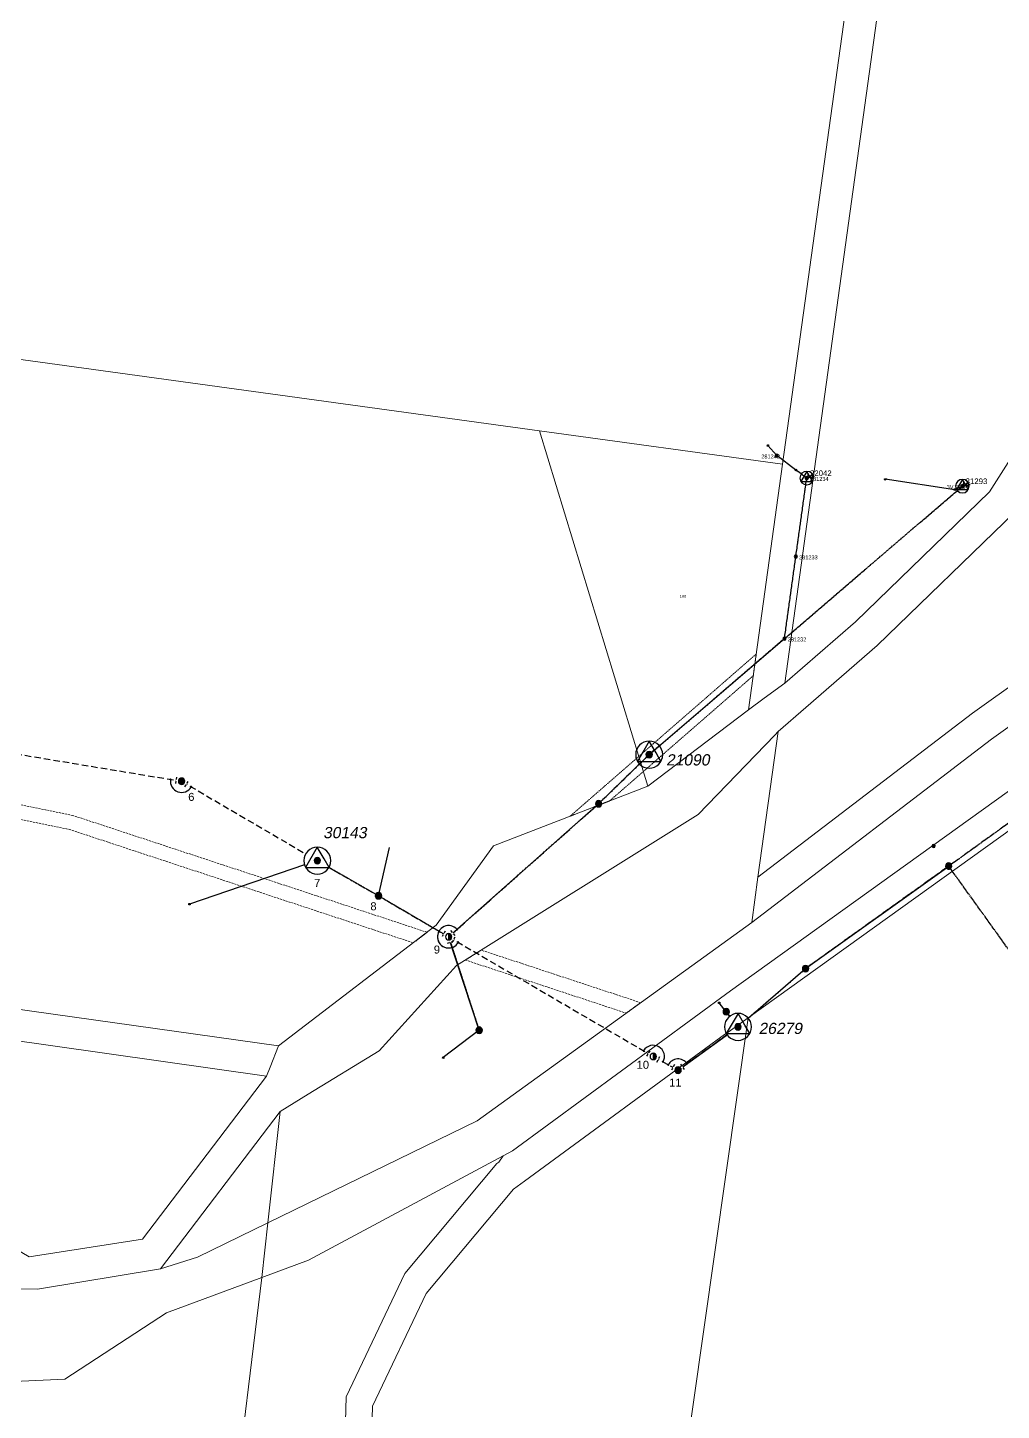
# Model space of a CAD drawing. Header units: metres. Extents: x 236404 to 242483, y 6153774 to 6158537.
# Drawn here: x 238196 to 238805, y 6155977 to 6156841 of the extents above; entities that cross this region are included whole.
import ezdxf
from ezdxf.enums import TextEntityAlignment as Align

# ---------------------------------------------------------------- set-up
doc = ezdxf.new("R2010")
doc.units = ezdxf.units.M
for name, pattern in [('Cable Exist OH', [1, 1, 0]), ('Cable New OH', [6, 4, -2]), ('HIDDEN', [0.375, 0.25, -0.125]), ('HIDDEN2', [0.1875, 0.125, -0.0625])]:
    doc.linetypes.add(name, pattern=pattern)
doc.layers.get('0').update_dxf_attribs({"color": 6})
for name, color, linetype, lineweight in [('Cadastre Land Parcels_SP_EXT', 8, 'Continuous', 5), ('Cadastre Other Property_SP_EXT', 8, 'HIDDEN', 5), ('Cadastre Roads_SP_EXT', 8, 'Continuous', 5)]:
    doc.layers.add(name, color=color, linetype=linetype, lineweight=lineweight)
for name, color, linetype in [('Equip_LV_EXT', 7, 'Continuous'), ('Mains_HV_EXT', 7, 'Continuous'), ('Mains_HV_NEW', 2, 'Continuous'), ('Mains_HV_New_B10', 2, 'Continuous'), ('Mains_HV_NEW_Hardwired', 2, 'Continuous'), ('Mains_LV_EXT', 7, 'Continuous'), ('Mains_LV_NEW', 2, 'Continuous'), ('Mains_LV_NEW_Hardwired', 2, 'Continuous'), ('OH_Details_SP_MISC', 7, 'Continuous'), ('Services_SP_EXT', 7, 'Continuous'), ('Sub_SP_TR_HV_LV_EXT', 7, 'Continuous'), ('Sub_SP_TR_HV_LV_MOD', 3, 'Continuous'), ('SupportsOH_SP_TR_HV_LV_SL_EXT', 7, 'Continuous'), ('SupportsOH_SP_TR_HV_LV_SL_MOD', 3, 'Continuous'), ('SupportsOH_SP_TR_HV_LV_SL_NEW', 2, 'Continuous')]:
    doc.layers.add(name, color=color, linetype=linetype)
doc.styles.add('iecARIAL', font='arial.ttf', dxfattribs={"height": 2})
doc.styles.add('POLE_LABEL', font='arial.ttf')
doc.styles.get("Standard").update_dxf_attribs({"font": 'arial.ttf'})

# ---------------------------------------------------------------- blocks, each defined once
blk = doc.blocks.new('SUB_POLE_EXT')
blk.add_wipeout([(0, 4.22), (0.42, 4.2), (0.83, 4.14), (1.21, 4.05), (1.62, 3.9), (1.99, 3.72), (2.35, 3.51), (2.68, 3.26), (2.99, 2.99), (3.28, 2.66), (3.52, 2.34), (3.76, 1.92), (3.9, 1.62), (4.04, 1.23), (4.18, 0.63), (4.22, 0), (4.18, -0.61), (4.06, -1.15), (3.9, -1.62), (3.58, -2.24), (3.22, -2.73), (2.97, -3.01), (2.68, -3.26), (2.36, -3.5), (2, -3.72), (1.64, -3.89), (1.25, -4.03), (0.82, -4.14), (0.42, -4.2), (0, -4.22), (-0.41, -4.2), (-0.8, -4.15), (-1.21, -4.05), (-1.62, -3.9), (-1.99, -3.73), (-2.35, -3.51), (-2.68, -3.26), (-2.96, -3.02), (-3.23, -2.72), (-3.51, -2.35), (-3.71, -2.01), (-3.91, -1.6), (-4.05, -1.21), (-4.16, -0.76), (-4.22, -0.14), (-4.21, 0.39), (-4.14, 0.83), (-4.03, 1.27), (-3.9, 1.63), (-3.71, 2.02), (-3.5, 2.37), (-3.28, 2.67), (-2.99, 2.99), (-2.68, 3.27), (-2.33, 3.52), (-1.98, 3.73), (-1.63, 3.9), (-1.2, 4.05), (-0.78, 4.15), (-0.4, 4.21)])
blk.add_line((2.16, 0.48), (2.16, 0.48, 0))
blk.add_lwpolyline([(-4.22, 0, 1), (4.22, 0, 1)], format="xyb", close=True)
blk.add_lwpolyline([(2.14, 0.52), (0, 4.22), (-3.66, -2.11), (3.66, -2.11)], close=True)
for tag, height, flags, p in [('STREET_CODE', 0.2, 9, (1.5, 0)), ('ASSET_NUM', 3.5, 8, (2, 2)), ('CONSTRUCTED_VOLTAGE', 0.2, 9, (1.5, -0.2)), ('OPERATING_VOLTAGE', 0.2, 9, (1.5, -0.6)), ('OPERATED_BY', 0.2, 9, (1.5, -0.8)), ('ORIENTATION', 0.2, 9, (1.5, -1.2)), ('OWNED_BY', 0.2, 9, (1.5, -1.4)), ('SECONDARY_VOLTAGE', 0.2, 9, (1.5, -1.6)), ('STATE', 0.2, 9, (1.5, -1.8)), ('SUBSTATION_TYPE', 0.2, 9, (1.5, -2)), ('STREETNAME', 0.2, 9, (1.5, -2.8)), ('SUBURB', 0.2, 9, (1.5, -3)), ('Z', 0.2, 1, (1.5, -3.4)), ('NO_PHASES', 0.2, 9, (1.5, -0.4)), ('MAINTAINED_BY', 0.2, 9, (1.5, -1)), ('USAGE', 0.2, 9, (1.5, -2.2)), ('LEGEND', 0.2, 9, (1.5, -2.4)), ('LOCATION', 0.2, 9, (1.5, -2.6)), ('NOTES', 0.2, 9, (1.5, -3.2))]:
    blk.add_attdef(tag, text='', height=height, dxfattribs=dict(flags=flags)).set_placement(p, align=Align.MIDDLE_LEFT)
blk = doc.blocks.new('LV_OH_LINKS_DISTFUSE_EXT')
for p, q in [((0, 0), (0.96, 0)), ((3.84, 0), (4.8, 0))]:
    blk.add_line(p, q)
blk.add_lwpolyline([(3.84, -1.2), (3.84, 1.2), (0.96, -1.2), (0.96, 1.2)], close=True)
at = {"flags": 9}
for tag, p in [('ACTUAL_STATUS', (0, 0)), ('CONSTRUCTED_VOLTAGE', (0, -0.2)), ('OPERATING_VOLTAGE', (0, -0.6)), ('ORIENTATION', (0, -0.8)), ('OWNED_BY', (0, -1)), ('STATE', (0, -1.2)), ('SWITCH_TYPE', (0, -1.4)), ('NO_PHASES', (0, -0.4)), ('USAGE', (0, -1.6)), ('NOTES', (0, -1.8))]:
    blk.add_attdef(tag, text='', height=0.2, dxfattribs=at).set_placement(p, align=Align.MIDDLE_LEFT)
at = {"flags": 1}
blk.add_attdef('Z', (0, 0), '', height=0.2, dxfattribs=at)
blk = doc.blocks.new('CCP_EXT')
blk.add_wipeout([(0, 0.57), (0.57, 0), (0, -0.57), (-0.57, 0)])
blk.add_lwpolyline([(-0.57, 0), (0, 0.57), (0.57, 0), (0, -0.57), (-0.57, 0)])
at = {"flags": 1}
blk.add_attdef('Z', (0, 0), '', height=0.2, dxfattribs=at)
at = {"flags": 9}
for tag, p in [('CCP_TYPE', (0, 0)), ('CONSTRUCTED_VOLTAGE', (0, -0.2)), ('OPERATING_VOLTAGE', (0, -0.6)), ('ORIENTATION', (0, -0.8)), ('OWNED_BY', (0, -1)), ('STATE', (0, -1.8)), ('NO_PHASES', (0, -0.4)), ('USAGE', (0, -1.2)), ('LEGEND', (0, -1.4)), ('LIFE_SUPPORT', (0, -1.6)), ('NOTES', (0, -2))]:
    blk.add_attdef(tag, text='', height=0.2, dxfattribs=at).set_placement(p, align=Align.MIDDLE_LEFT)
blk = doc.blocks.new('POLE_EXT')
blk.add_hatch(color=256).paths.add_polyline_path([(-1, 0, 1), (1, 0, 1)])
blk.add_lwpolyline([(-1, 0, 1), (1, 0, 1)], format="xyb", close=True)
for tag, height, flags, p in [('pNumber', 2.5, 8, (-17.84, 2.07)), ('OWNED_BY', 0.2, 9, (1.35, -0.4)), ('SPECIAL_USE', 0.2, 9, (1.35, -0.8)), ('STATE', 0.2, 9, (1.35, -1)), ('cLV', 0.2, 9, (1.35, -1.4)), ('hDepth', 0.2, 9, (1.35, -1.6)), ('hDia', 0.2, 9, (1.35, -1.8)), ('cHV', 0.2, 9, (1.35, -2)), ('cLinedev', 0.2, 9, (1.35, -3.4)), ('pExisting', 0.2, 9, (1.35, -3.8)), ('pFooting', 0.2, 9, (1.35, -4.4)), ('PARENT', 0.2, 9, (1.35, -0.6)), ('USAGE', 0.2, 9, (1.35, -1.2)), ('LBRACKET', 0.2, 9, (1.35, -2.2)), ('LExisting', 0.2, 9, (1.35, -2.4)), ('LANTNUMBER', 0.2, 9, (1.35, -2.6)), ('LOther', 0.2, 9, (1.35, -2.8)), ('LRemove', 0.2, 9, (1.35, -3)), ('LEGEND', 0.2, 9, (1.35, -3.2)), ('LOCATION', 0.2, 9, (1.35, -3.6)), ('PFNUMBER', 0.2, 9, (1.35, -4)), ('NEWPFNUMBER', 0.2, 9, (1.35, -4.2)), ('pNew', 0.2, 9, (1.35, -4.6)), ('pRelocate', 0.2, 9, (1.35, -5)), ('pRemove', 0.2, 9, (1.35, -5.2)), ('pReplace', 0.2, 9, (1.35, -5.4)), ('pStay', 0.2, 9, (1.35, -5.6)), ('pType', 0.2, 9, (1.35, -5.8)), ('cspan', 0.2, 9, (1.35, -6)), ('STREETNAME', 0.2, 9, (1.35, -6.2)), ('SUBURB', 0.2, 9, (1.35, -6.4)), ('OPERATED_BY', 0.2, 9, (1.36, -7.01)), ('NOTES', 0.2, 9, (1.35, -6.6)), ('MAINTAINED_BY', 0.2, 9, (1.36, -6.81))]:
    blk.add_attdef(tag, text='', height=height, dxfattribs=dict(flags=flags)).set_placement(p, align=Align.MIDDLE_LEFT)
at = {"style": 'POLE_LABEL'}
for tag, height, flags, p in [('STRUCTURE_PLANT_NUMBER', 0.2, 9, (1.35, 0.03)), ('ASSET_NUM', 2.5, 8, (2, 2)), ('STREET_CODE', 0.2, 9, (1.35, -0.2))]:
    blk.add_attdef(tag, text='', height=height, dxfattribs=dict(at, flags=flags)).set_placement(p, align=Align.MIDDLE_LEFT)
at = {"flags": 1}
blk.add_attdef('Z', (1.35, -7.33), '', height=0.2, dxfattribs=at)
blk = doc.blocks.new('End Shackle_EXT')
blk.add_wipeout([(0, 0.25), (1.81, 0.25), (1.82, -0.25), (0, -0.25)])
blk.add_line((1.81, -1), (1.81, 1))
at = {"flags": 1}
blk.add_attdef('Z', (0, 0), '', height=0.2, dxfattribs=at)
at = {"flags": 9}
for tag, p in [('CONNECTOR_TYPE', (0, 0)), ('CONSTRUCTED_VOLTAGE', (0, -0.2)), ('OPERATING_VOLTAGE', (0, -0.6)), ('ORIENTATION', (0, -0.8)), ('OWNED_BY', (0, -1)), ('STATE', (0, -1.2)), ('NO_PHASES', (0, -0.4)), ('USAGE', (0, -1.4)), ('NOTES', (0, -1.6))]:
    blk.add_attdef(tag, text='', height=0.2, dxfattribs=at).set_placement(p, align=Align.MIDDLE_LEFT)
blk = doc.blocks.new('CONNECTOR_NODE_EXT')
h = blk.add_hatch(color=256)
edge = h.paths.add_edge_path()
edge.add_arc((0, 0), 0.5, 0, 360)
blk.add_circle((0, 0), 0.5)
at = {"flags": 1}
blk.add_attdef('Z', (0, 0), '', height=0.2, dxfattribs=at)
at = {"flags": 9}
for tag, p in [('CONNECTOR_TYPE', (0, 0)), ('CONSTRUCTED_VOLTAGE', (0, -0.2)), ('OPERATING_VOLTAGE', (0, -0.6)), ('ORIENTATION', (0, -0.8)), ('SUBTYPE', (0, -1)), ('NO_PHASES', (0, -0.4)), ('USAGE', (0, -1.2)), ('NOTES', (0, -1.4))]:
    blk.add_attdef(tag, text='', height=0.2, dxfattribs=at).set_placement(p, align=Align.MIDDLE_LEFT)
blk = doc.blocks.new('POLE_REPLACE_NEW')
for tag, flags, p in [('pExisting', 9, (1.5, -3.4)), ('PFNUMBER', 9, (1.5, -3.6)), ('NEWPFNUMBER', 9, (1.5, -3.8)), ('pFooting', 9, (1.5, -4)), ('pNew', 9, (1.5, -4.2)), ('pNumber', 9, (1.5, -4.4)), ('cspan', 9, (1.5, -5.6)), ('SUBURB', 9, (1.5, -5.8)), ('STREETNAME', 9, (1.5, -6)), ('OPERATED_BY', 9, (1.5, -6.6)), ('Z', 1, (1.5, -7)), ('pRelocate', 9, (1.5, -4.6)), ('pRemove', 9, (1.5, -4.8)), ('pReplace', 9, (1.5, -5)), ('pStay', 9, (1.5, -5.2)), ('pType', 9, (1.5, -5.4)), ('LOCATION', 9, (1.5, -6.2)), ('NOTES', 9, (1.5, -6.4)), ('MAINTAINED_BY', 9, (1.5, -6.8))]:
    blk.add_attdef(tag, text='', height=0.2, dxfattribs=dict(flags=flags)).set_placement(p, align=Align.MIDDLE_LEFT)
blk.add_wipeout([(0, 1), (-0.13, 0.99), (-0.25, 0.97), (-0.37, 0.93), (-0.48, 0.88), (-0.59, 0.81), (-0.68, 0.73), (-0.77, 0.64), (-0.84, 0.54), (-0.9, 0.43), (-0.95, 0.31), (-0.98, 0.19), (-1, 0.06), (-1, -0.06), (-0.98, -0.19), (-0.95, -0.31), (-0.9, -0.43), (-0.84, -0.54), (-0.77, -0.64), (-0.68, -0.73), (-0.59, -0.81), (-0.48, -0.88), (-0.37, -0.93), (-0.25, -0.97), (-0.13, -0.99), (0, -1), (0.13, -0.99), (0.25, -0.97), (0.37, -0.93), (0.48, -0.88), (0.59, -0.81), (0.68, -0.73), (0.77, -0.64), (0.84, -0.54), (0.9, -0.43), (0.95, -0.31), (0.98, -0.19), (1, -0.06), (1, 0.06), (0.98, 0.19), (0.95, 0.31), (0.9, 0.43), (0.84, 0.54), (0.77, 0.64), (0.68, 0.73), (0.59, 0.81), (0.48, 0.88), (0.37, 0.93), (0.25, 0.97), (0.13, 0.99)])
h = blk.add_hatch(color=256)
edge = h.paths.add_edge_path()
edge.add_arc((0, 0), 1, 270, 450)
edge.add_line((0, 1), (0, -1))
blk.add_lwpolyline([(0, 1), (0, -1)])
at = {"lineweight": -3}
blk.add_arc((0, 0), 1, 90, 270, dxfattribs=at)
blk.add_arc((0, 0), 1, 270, 90)
at = {"style": 'POLE_LABEL', "flags": 9}
blk.add_attdef('STRUCTURE_PLANT_NUMBER', text='', height=0.2, dxfattribs=at).set_placement((1.5, 0.24), align=Align.MIDDLE_LEFT)
for tag, height, flags, p in [('STREET_CODE', 0.2, 9, (1.5, 0)), ('ASSET_NUM', 2.5, 8, (2, 2)), ('OWNED_BY', 0.2, 9, (1.5, -0.2)), ('SPECIAL_USE', 0.2, 9, (1.5, -0.6)), ('STATE', 0.2, 9, (1.5, -0.8)), ('cLV', 0.2, 9, (1.5, -1.2)), ('cHV', 0.2, 9, (1.5, -1.8)), ('cLinedev', 0.2, 9, (1.5, -3.2)), ('PARENT', 0.2, 9, (1.5, -0.4)), ('USAGE', 0.2, 9, (1.5, -1)), ('hDepth', 0.2, 9, (1.5, -1.4)), ('hDia', 0.2, 9, (1.5, -1.6)), ('LBRACKET', 0.2, 9, (1.5, -2)), ('LExisting', 0.2, 9, (1.5, -2.2)), ('LANTNUMBER', 0.2, 9, (1.5, -2.4)), ('LOther', 0.2, 9, (1.5, -2.6)), ('LRemove', 0.2, 9, (1.5, -2.8)), ('LEGEND', 0.2, 9, (1.5, -3))]:
    blk.add_attdef(tag, text='', height=height, dxfattribs=dict(flags=flags)).set_placement(p, align=Align.MIDDLE_LEFT)
blk = doc.blocks.new('End Shackle_NEW')
blk.add_line((1, 1.81), (-1, 1.81))
at = {"flags": 1}
blk.add_attdef('Z', (0, 0), '', height=0.2, dxfattribs=at)
at = {"flags": 9}
for tag, p in [('CONNECTOR_TYPE', (0, 0)), ('CONSTRUCTED_VOLTAGE', (0, -0.2)), ('OPERATING_VOLTAGE', (0, -0.6)), ('ORIENTATION', (0, -0.8)), ('OWNED_BY', (0, -1)), ('STATE', (0, -1.2)), ('OPERATED_BY', (0, -2.01)), ('NO_PHASES', (0, -0.4)), ('USAGE', (0, -1.4)), ('NOTES', (0, -1.6)), ('MAINTAINED_BY', (0, -1.81))]:
    blk.add_attdef(tag, text='', height=0.2, dxfattribs=at).set_placement(p, align=Align.MIDDLE_LEFT)
blk.add_wipeout([(-0.25, 0), (-0.25, 1.81), (0.25, 1.82), (0.25, 0)])
blk = doc.blocks.new('BOND POINT')
blk.add_hatch(color=256).paths.add_polyline_path([(-1, 0, 1), (1, 0, 1)])
blk.add_lwpolyline([(-1, 0, 1), (1, 0, 1)], format="xyb", close=True)

msp = doc.modelspace()

# ---------------------------------------------------------------- linework, layer by layer
at = {"layer": 'Cadastre Land Parcels_SP_EXT', "linetype": 'Continuous'}
for points in [[(238345.4, 6156186.21), (237480.81, 6156308.83), (237626.72, 6156243.59), (237823.81, 6156148.84), (237891.48, 6156145.54), (237924.45, 6156153.37), (237932.24, 6156198.67), (237962.45, 6156213.29), (238032.92, 6156188.87), (238102.44, 6156149.77), (238147.43, 6156102.53), (238197.04, 6156073.19), (238267.88, 6156084.3), (238345.4, 6156186.21)], [(238285, 6155590.83), (238286.76, 6155604.08), (238342.46, 6156060.44), (238282.85, 6156038.21), (238219.2, 6155996.87), (238142.46, 6155993.36), (238032.75, 6156004.78), (237964.76, 6156025.72), (237889.01, 6156052.1), (237842.37, 6156083.19), (237575.67, 6156210.49), (237460.6, 6155667.05), (237962.13, 6155599.73), (237927.47, 6155337.35), (238243, 6155273.52), (238285, 6155590.83)], [(238279.04, 6156065.75), (238302.13, 6156073.06), (238346.26, 6156094.53), (238353.91, 6156164.14), (238279.04, 6156065.75)], [(238493.24, 6156136.51), (238371.5, 6156071.26), (238342.46, 6156060.44), (238286.76, 6155604.08), (238285, 6155590.83), (238290.49, 6155606.11), (238290.97, 6155608.06), (238336.01, 6155768.01), (238392.7, 6155892.89), (238395.11, 6155985.89), (238431.76, 6156062.89), (238489.34, 6156131.58), (238490.59, 6156132.49), (238493.24, 6156136.51)]]:
    msp.add_lwpolyline(points, close=True, dxfattribs=at)
msp.add_lwpolyline([(238142.47, 6155993.36), (238219.2, 6155996.87), (238282.85, 6156038.21), (238342.46, 6156060.44), (238346.26, 6156094.53), (238302.13, 6156073.06), (238279.04, 6156065.75), (238202.29, 6156053.02), (238190.91, 6156053.36)], dxfattribs=at)
at = {"layer": 'Cadastre Other Property_SP_EXT', "linetype": 'HIDDEN2', "ltscale": 10}
msp.add_lwpolyline([(238469.63, 6156258.78), (238570.18, 6156225.62), (238579.19, 6156232.13), (238479.57, 6156264.98), (238469.63, 6156258.78)], close=True, dxfattribs=at)
at = {"layer": 'Mains_HV_EXT', "linetype": 'Cable Exist OH'}
for points in [[(238771.67, 6156317.41), (238682.25, 6156253.39), (238640.02, 6156217)], [(238822, 6156247.48), (238771.67, 6156317.53)]]:
    msp.add_lwpolyline(points, dxfattribs=at)
at = {"layer": 'Mains_HV_EXT', "linetype": 'Continuous'}
msp.add_lwpolyline([(238770.17, 6156316.36, 0.414315), (238772.81, 6156315.83)], format="xyb", dxfattribs=at)
at = {"layer": 'Mains_HV_EXT', "color": 7, "linetype": 'Cable Exist OH'}
msp.add_lwpolyline([(238640.02, 6156217), (238602.56, 6156189.95)], dxfattribs=at)
at = {"layer": 'Mains_HV_New_B10', "linetype": 'Cable New OH'}
for points in [[(237756.58, 6156468.05), (237935.16, 6156430.59), (238147.02, 6156394.56), (238292.27, 6156370.52)], [(238292.27, 6156370.52), (238377.11, 6156320.89), (238415.33, 6156298.96), (238459.19, 6156273.31)], [(238459.19, 6156273.31), (238587.06, 6156198.52)], [(238587.06, 6156198.52), (238602.56, 6156189.95)]]:
    msp.add_lwpolyline(points, dxfattribs=at)
at = {"layer": 'Mains_HV_New_B10', "color": 7, "linetype": 'Cable New OH'}
msp.add_lwpolyline([(238459.19, 6156273.31), (238459.19, 6156273.31)], dxfattribs=at)
at = {"layer": 'Mains_HV_NEW_Hardwired', "color": 7, "linetype": 'Continuous'}
for centre, start, end in [((238292.27, 6156370.52), 170.60185, 329.6726), ((238459.19, 6156273.31), 41.57787, 329.67959), ((238587.06, 6156198.52), 331.05412, 149.67959), ((238602.56, 6156189.95), 35.83285, 151.05412)]:
    msp.add_arc(centre, 7, start, end, dxfattribs=at).dxf.unprotected_set("ltscale", 0)
at = {"layer": 'Mains_LV_EXT', "color": 7, "linetype": 'Cable Exist OH'}
msp.add_lwpolyline([(238377.11, 6156320.89), (238415.33, 6156298.96), (238459.19, 6156273.31)], dxfattribs=at)
at = {"layer": 'Mains_LV_NEW_Hardwired', "color": 7, "linetype": 'Continuous'}
msp.add_arc((238459.19, 6156273.31), 7, 149.67895, 288.07646, dxfattribs=at).dxf.unprotected_set("ltscale", 0)
at = {"layer": 'OH_Details_SP_MISC', "color": 3, "linetype": 'Continuous', "flags": 128}
msp.add_lwpolyline([(238415.33, 6156298.96), (238422.28, 6156329.18)], dxfattribs=at)
at = {"layer": 'OH_Details_SP_MISC', "color": 7, "linetype": 'Continuous', "flags": 128}
for points in [[(238602.56, 6156189.95), (238602.56, 6156189.95), (238602.56, 6156189.95), (238640.02, 6156217), (238682.25, 6156253.39), (238771.76, 6156317.42)], [(238478.25, 6156214.88), (238459.19, 6156273.31), (238459.19, 6156273.31)], [(238632.66, 6156226.5), (238640.02, 6156217)]]:
    msp.add_lwpolyline(points, dxfattribs=at)
at = {"layer": 'Services_SP_EXT'}
for points in [[(238377.11, 6156320.89), (238297.18, 6156293.69)], [(238640.02, 6156217), (238632.66, 6156226.5), (238628.24, 6156231.99)]]:
    msp.add_lwpolyline(points, dxfattribs=at)

# ---------------------------------------------------------------- block references
at = {"layer": 'Mains_HV_NEW_Hardwired', "color": 7, "linetype": 'Continuous', "xscale": 0.3, "yscale": 0.3, "zscale": 0.3}
for p in [(238285.36, 6156371.66), (238298.31, 6156366.99), (238453.14, 6156276.84), (238464.42, 6156277.95), (238465.23, 6156269.77), (238581.02, 6156202.05), (238593.19, 6156195.13), (238596.44, 6156193.34), (238608.24, 6156194.05)]:
    msp.add_blockref('BOND POINT', p, dxfattribs=at).dxf.unprotected_set("ltscale", 0)
at = {"layer": 'Mains_LV_NEW_Hardwired', "color": 7, "linetype": 'Continuous', "xscale": 0.3, "yscale": 0.3, "zscale": 0.3}
for p in [(238453.14, 6156276.84), (238461.38, 6156266.66)]:
    msp.add_blockref('BOND POINT', p, dxfattribs=at).dxf.unprotected_set("ltscale", 0)
at = {"layer": 'Sub_SP_TR_HV_LV_EXT'}
ref = msp.add_blockref('SUB_POLE_EXT', (238682.97, 6156559.98), dxfattribs=at)
ref.add_attrib('ASSET_NUM', '22042', dxfattribs={"layer": '0', "height": 3.5}).set_placement((238684.97, 6156560.23), align=Align.BOTTOM_LEFT)
ref = msp.add_blockref('SUB_POLE_EXT', (238780.27, 6156554.95), dxfattribs=at)
ref.add_attrib('ASSET_NUM', '31293', dxfattribs={"layer": '0', "height": 3.5}).set_placement((238782.27, 6156555.2), align=Align.BOTTOM_LEFT)
ref = msp.add_blockref('SUB_POLE_EXT', (238584.51, 6156387.14), dxfattribs=dict(at, xscale=2, yscale=2, zscale=2))
ref.add_attrib('ASSET_NUM', '21090', dxfattribs={"layer": '0', "height": 7, "oblique": 10}).set_placement((238622.29, 6156378.29), align=Align.BOTTOM_RIGHT)
at = {"layer": 'SupportsOH_SP_TR_HV_LV_SL_EXT'}
ref = msp.add_blockref('POLE_EXT', (238664.21, 6156574), dxfattribs=at)
ref.add_attrib('ASSET_NUM', '281242', dxfattribs={"layer": '0', "height": 2.5, "style": 'POLE_LABEL'}).set_placement((238666.21, 6156574.75), align=Align.TOP_RIGHT)
ref = msp.add_blockref('POLE_EXT', (238676.18, 6156510.95), dxfattribs=at)
ref.add_attrib('ASSET_NUM', '281233', dxfattribs={"layer": '0', "height": 2.5, "style": 'POLE_LABEL'}).set_placement((238678.18, 6156511.7), align=Align.TOP_LEFT)
ref = msp.add_blockref('POLE_EXT', (238669.07, 6156459.63), dxfattribs=at)
ref.add_attrib('ASSET_NUM', '281232', dxfattribs={"layer": '0', "height": 2.5, "style": 'POLE_LABEL'}).set_placement((238671.07, 6156460.38), align=Align.TOP_LEFT)
msp.add_blockref('POLE_EXT', (238762.34, 6156330.09), dxfattribs=at)
at = {"layer": 'SupportsOH_SP_TR_HV_LV_SL_EXT', "xscale": 2, "yscale": 2}
for p in [(238771.67, 6156317.53), (238682.25, 6156253.39)]:
    msp.add_blockref('POLE_EXT', p, dxfattribs=at)
at = {"layer": 'SupportsOH_SP_TR_HV_LV_SL_MOD', "xscale": 2, "yscale": 2}
msp.add_blockref('POLE_EXT', (238552.91, 6156356.46), dxfattribs=at)
at = {"layer": 'SupportsOH_SP_TR_HV_LV_SL_MOD', "color": 7, "linetype": 'Continuous'}
ref = msp.add_blockref('POLE_EXT', (238415.33, 6156298.96), dxfattribs=dict(at, xscale=2, yscale=2, zscale=2))
ref.add_attrib('pNumber', '8', dxfattribs={"height": 5, "style": 'iecARIAL'}).set_placement((238410.25, 6156292.39), align=Align.MIDDLE_LEFT)

# ---------------------------------------------------------------- texts
at = {"layer": 'Cadastre Land Parcels_SP_EXT'}
msp.add_text('180', height=1.8, dxfattribs=at).set_placement((238603.52, 6156485.18))

# ---------------------------------------------------------------- next in the draw order: linework, layer by layer
at = {"layer": 'Cadastre Land Parcels_SP_EXT', "linetype": 'Continuous'}
for points in [[(238713.37, 6156470.12), (238797.26, 6156551.45), (238865.38, 6156658.52), (238942.17, 6156715.55), (239072.88, 6156833.61), (239122.54, 6156857.67), (238999.03, 6157078.32), (238910.64, 6157236.22), (238804.28, 6157174.65), (238769.34, 6157154.43), (238669.26, 6156431.79), (238713.37, 6156470.12)], [(238667.85, 6156568.65), (238747.16, 6157140.92), (238627.22, 6157079.23), (238452.7, 6157047.63), (238450.96, 6157047.25), (238316.36, 6156972.59), (238200.01, 6156929.86), (238132.23, 6156920.83), (238075.9, 6156895.91), (238070.7, 6156890.81), (237995.97, 6156817.47), (237839.1, 6156742.39), (237746.16, 6156718.3), (237687.99, 6156703.23), (238035.6, 6156655.5), (238516.01, 6156589.51), (238667.85, 6156568.65)], [(238786.52, 6156413.02), (238947.22, 6156527.61), (239018.2, 6156598.46), (239085.83, 6156697.19), (239130.39, 6156820.25), (239132.4, 6156840.07), (239084.27, 6156816.73), (238954.98, 6156700.03), (238880.35, 6156644.62), (238813.03, 6156538.68), (238727, 6156455.3), (238682.43, 6156416.62), (238665.07, 6156401.58), (238652.43, 6156310.51), (238786.52, 6156413.02)], [(238583.61, 6156367.4), (238646.62, 6156415.16), (238667.85, 6156568.65), (238516.01, 6156589.51), (238583.61, 6156367.4)]]:
    msp.add_lwpolyline(points, close=True, dxfattribs=at)
at = {"layer": 'Cadastre Other Property_SP_EXT', "linetype": 'HIDDEN2'}
msp.add_lwpolyline([(238559.79, 6156358.24), (238649.56, 6156436.46), (238651.44, 6156450.03), (238535.21, 6156348.76), (238559.79, 6156358.24)], close=True, dxfattribs=at)
at = {"layer": 'Mains_HV_EXT', "linetype": 'Cable Exist OH'}
for points in [[(239180.72, 6156799.1), (239173.05, 6156746.03), (239135.49, 6156653.3), (239077.94, 6156571.47), (239012.32, 6156495.96), (238925.51, 6156420.97), (238844.83, 6156370.02), (238771.67, 6156317.41)], [(238669.07, 6156459.63), (238682.97, 6156559.98)], [(238669.07, 6156459.63), (238584.51, 6156387.14)]]:
    msp.add_lwpolyline(points, dxfattribs=at)
at = {"layer": 'Mains_HV_EXT', "color": 7, "linetype": 'Cable Exist OH'}
msp.add_lwpolyline([(238459.19, 6156273.31), (238552.91, 6156356.46), (238584.51, 6156387.14)], dxfattribs=at)
at = {"layer": 'Mains_LV_EXT', "linetype": 'Cable Exist OH'}
for points in [[(238682.97, 6156559.98), (238676.23, 6156565.01)], [(238780.27, 6156554.95), (238775.51, 6156552.75)]]:
    msp.add_lwpolyline(points, dxfattribs=at)
at = {"layer": 'OH_Details_SP_MISC', "color": 7, "linetype": 'Continuous', "flags": 128}
msp.add_lwpolyline([(238459.19, 6156273.31), (238552.91, 6156356.46), (238584.51, 6156387.14), (238669.07, 6156459.63)], dxfattribs=at)
at = {"layer": 'Services_SP_EXT'}
for points in [[(238676.23, 6156565.01), (238664.21, 6156574)], [(238584.51, 6156387.14), (238588.31, 6156390.4)]]:
    msp.add_lwpolyline(points, dxfattribs=at)

# ---------------------------------------------------------------- next in the draw order: block references
at = {"layer": 'Equip_LV_EXT'}
for name, p in [('CONNECTOR_NODE_EXT', (238676.23, 6156565.01)), ('LV_OH_LINKS_DISTFUSE_EXT', (238682.97, 6156560.98)), ('CONNECTOR_NODE_EXT', (238775.51, 6156552.75)), ('LV_OH_LINKS_DISTFUSE_EXT', (238780.27, 6156555.95))]:
    msp.add_blockref(name, p, dxfattribs=at)
at = {"layer": 'Sub_SP_TR_HV_LV_MOD'}
ref = msp.add_blockref('SUB_POLE_EXT', (238377.11, 6156320.89), dxfattribs=dict(at, xscale=2, yscale=2, zscale=2))
ref.add_attrib('ASSET_NUM', '30143', dxfattribs={"layer": '0', "height": 7, "oblique": 10}).set_placement((238380.76, 6156332.82), align=Align.BOTTOM_LEFT)
ref = msp.add_blockref('SUB_POLE_EXT', (238640.02, 6156217), dxfattribs=dict(at, xscale=2, yscale=2, zscale=2))
ref.add_attrib('ASSET_NUM', '26279', dxfattribs={"layer": '0', "height": 7, "oblique": 10}).set_placement((238652.89, 6156219.55), align=Align.TOP_LEFT)
at = {"layer": 'SupportsOH_SP_TR_HV_LV_SL_EXT'}
ref = msp.add_blockref('POLE_EXT', (238682.97, 6156559.98), dxfattribs=at)
ref.add_attrib('ASSET_NUM', '281234', dxfattribs={"layer": '0', "height": 2.5, "style": 'POLE_LABEL'}).set_placement((238684.97, 6156560.73), align=Align.TOP_LEFT)
ref = msp.add_blockref('POLE_EXT', (238780.27, 6156554.95), dxfattribs=at)
ref.add_attrib('ASSET_NUM', '3VJ219', dxfattribs={"layer": '0', "height": 2.5, "style": 'POLE_LABEL'}).set_placement((238782.27, 6156555.7), align=Align.TOP_RIGHT)
at = {"layer": 'SupportsOH_SP_TR_HV_LV_SL_EXT', "xscale": 2, "yscale": 2}
msp.add_blockref('POLE_EXT', (238584.51, 6156387.14), dxfattribs=at)

# ---------------------------------------------------------------- next in the draw order: linework, layer by layer
at = {"layer": 'Cadastre Land Parcels_SP_EXT', "linetype": 'Continuous'}
msp.add_lwpolyline([(239169.46, 6156897.75), (239155.21, 6156837.73), (239149.71, 6156814.58), (239103.88, 6156687.93), (239033.79, 6156585.47), (238960.31, 6156512.21), (238798.44, 6156396.82), (238648.56, 6156282.2), (238476.94, 6156158.31), (238346.26, 6156094.53), (238342.46, 6156060.44), (238371.5, 6156071.26), (238493.24, 6156136.51), (238499.02, 6156139.61), (238635.28, 6156239.52), (238871.81, 6156409.22), (238903.77, 6156423.45), (239017.17, 6156521.49), (239108.58, 6156635.33), (239148.14, 6156714.72), (239162.48, 6156768.53)], dxfattribs=at)
for points in [[(239145.36, 6155563.72), (239153.6, 6155577.05), (239219.02, 6155665.95), (239243.48, 6155957.88), (239189.73, 6156078.37), (239211.56, 6156220.66), (239200.29, 6156369.12), (239173.05, 6156560.32), (239168.01, 6156709.4), (239125.57, 6156624.48), (239031.78, 6156507.47), (238966.62, 6156451.21), (238914.71, 6156406.33), (238881.84, 6156391.63), (238646.4, 6156222.74), (238584.24, 6155786.29), (238553.82, 6155572.59), (238680.59, 6155557.64), (238690.65, 6155629.66), (239145.36, 6155563.72)], [(238451.47, 6156280.49), (238487.19, 6156330.25), (238583.61, 6156367.4), (238516.01, 6156589.51), (238035.6, 6156655.5), (237979.16, 6156257.74), (238352.84, 6156205.08), (238451.47, 6156280.49)], [(238476.95, 6156158.3), (238648.56, 6156282.2), (238652.43, 6156310.51), (238665.07, 6156401.58), (238663.02, 6156399.41), (238615.1, 6156349.65), (238464.1, 6156255.31), (238415.83, 6156202.09), (238371.4, 6156174.85), (238353.91, 6156164.14), (238346.26, 6156094.53), (238476.95, 6156158.3)], [(238680.59, 6155557.64), (238553.82, 6155572.59), (238584.24, 6155786.29), (238646.4, 6156222.74), (238629.32, 6156210.6), (238506.68, 6156120.65), (238499.71, 6156115.54), (238445.08, 6156050.37), (238411.59, 6155980.02), (238409.18, 6155887.25), (238351.29, 6155759.69), (238306.81, 6155601.76), (238306.73, 6155601.43), (238304.81, 6155586.95), (238270.04, 6155324.72), (238433.61, 6155304.51), (238419.87, 6155184.63), (238625.06, 6155159.25), (238643.88, 6155294.13), (238646.68, 6155314.86), (238680.59, 6155557.64)]]:
    msp.add_lwpolyline(points, close=True, dxfattribs=at)

# ---------------------------------------------------------------- next in the draw order: block references
at = {"layer": 'SupportsOH_SP_TR_HV_LV_SL_MOD', "color": 7, "linetype": 'Continuous'}
ref = msp.add_blockref('POLE_EXT', (238377.11, 6156320.89), dxfattribs=dict(at, xscale=2, yscale=2, zscale=2))
ref.add_attrib('pNumber', '7', dxfattribs={"height": 5, "style": 'iecARIAL'}).set_placement((238375.11, 6156307), align=Align.MIDDLE_LEFT)
at = {"layer": 'SupportsOH_SP_TR_HV_LV_SL_MOD', "xscale": 2, "yscale": 2}
msp.add_blockref('POLE_EXT', (238640.02, 6156217), dxfattribs=at)

# ---------------------------------------------------------------- next in the draw order: block references
at = {"layer": 'Services_SP_EXT'}
for p, rotation in [((238658.74, 6156580.33), 310.8045250244581), ((238732.03, 6156559.23), 170.3111810759247), ((238297.18, 6156293.69), 234.773916851503), ((238628.24, 6156231.99), 308.8367448292664), ((238455.78, 6156197.79), 216.0484829073327)]:
    msp.add_blockref('CCP_EXT', p, dxfattribs=dict(at, rotation=rotation))

# ---------------------------------------------------------------- next in the draw order: linework, layer by layer
at = {"layer": 'Cadastre Other Property_SP_EXT', "linetype": 'HIDDEN2', "ltscale": 10}
msp.add_lwpolyline([(237997.4, 6156386.28), (238221.97, 6156340.45), (238437.09, 6156269.51), (238445.75, 6156276.13), (238224.29, 6156349.16), (237998.66, 6156395.21), (237997.4, 6156386.28)], close=True, dxfattribs=at)
at = {"layer": 'Cadastre Roads_SP_EXT', "linetype": 'Continuous'}
for points in [[(238669.26, 6156431.79), (238769.34, 6157154.43), (238756.67, 6157146.71), (238747.16, 6157140.92), (238667.85, 6156568.65), (238646.62, 6156415.16), (238656.46, 6156422.39), (238669.26, 6156431.79)], [(239155.21, 6156837.73), (239141.8, 6156839.1), (239132.4, 6156840.07), (239130.39, 6156820.25), (239085.83, 6156697.19), (239018.2, 6156598.46), (238947.22, 6156527.61), (238786.52, 6156413.02), (238652.43, 6156310.51), (238648.56, 6156282.2), (238798.44, 6156396.82), (238960.31, 6156512.22), (239033.79, 6156585.46), (239103.88, 6156687.93), (239149.71, 6156814.58), (239155.21, 6156837.73)], [(237580.8, 6156313.9), (237483.24, 6156329.07), (237481.82, 6156317.26), (237480.81, 6156308.83), (238345.4, 6156186.21), (238347.58, 6156191.74), (238352.84, 6156205.08), (237979.16, 6156257.74), (237580.8, 6156313.9)]]:
    msp.add_lwpolyline(points, close=True, dxfattribs=at)
for points in [[(238871.81, 6156409.22), (238635.28, 6156239.52), (238499.02, 6156139.61), (238493.24, 6156136.51), (238490.59, 6156132.49), (238489.34, 6156131.58), (238431.76, 6156062.89), (238395.11, 6155985.89), (238392.7, 6155892.89)], [(238409.18, 6155887.24), (238411.59, 6155980.02), (238445.08, 6156050.37), (238499.71, 6156115.54), (238506.68, 6156120.65), (238629.32, 6156210.6), (238646.4, 6156222.74), (238881.84, 6156391.63)]]:
    msp.add_lwpolyline(points, dxfattribs=at)
at = {"layer": 'Mains_HV_EXT', "linetype": 'Cable Exist OH'}
msp.add_lwpolyline([(238669.07, 6156459.63), (238780.27, 6156554.95)], dxfattribs=at)
at = {"layer": 'Services_SP_EXT'}
for points in [[(238664.21, 6156574), (238658.74, 6156580.33)], [(238775.51, 6156552.75), (238732.03, 6156559.23)], [(238478.25, 6156214.88), (238455.78, 6156197.79)]]:
    msp.add_lwpolyline(points, dxfattribs=at)

# ---------------------------------------------------------------- next in the draw order: block references
at = {"layer": 'SupportsOH_SP_TR_HV_LV_SL_EXT', "xscale": 2, "yscale": 2}
msp.add_blockref('POLE_EXT', (238632.66, 6156226.5), dxfattribs=at)

# ---------------------------------------------------------------- next in the draw order: block references
at = {"layer": 'Mains_HV_NEW', "color": 7, "linetype": 'Continuous', "xscale": 2, "yscale": 2, "zscale": 2}
for p, rotation in [((238292.27, 6156370.52), 80.60184643764353), ((238587.06, 6156198.52), 59.67958675883398), ((238602.56, 6156189.95), 61.05412476414912)]:
    msp.add_blockref('End Shackle_NEW', p, dxfattribs=dict(at, rotation=rotation)).dxf.unprotected_set("ltscale", 0)
at = {"layer": 'Mains_LV_EXT', "rotation": 113.5640910918363}
msp.add_blockref('End Shackle_EXT', (238478.25, 6156214.88), dxfattribs=at)

# ---------------------------------------------------------------- next in the draw order: linework, layer by layer
at = {"layer": 'Mains_LV_EXT', "color": 7, "linetype": 'Cable Exist OH'}
msp.add_lwpolyline([(238459.19, 6156273.31), (238478.25, 6156214.88)], dxfattribs=at)

# ---------------------------------------------------------------- next in the draw order: block references
at = {"layer": 'Mains_HV_NEW', "color": 7, "linetype": 'Continuous', "xscale": 2, "yscale": 2, "zscale": 2}
for p, rotation in [((238292.27, 6156370.52), 239.6726048920256), ((238587.06, 6156198.52), 241.0541247641491), ((238602.56, 6156189.95), 305.8328538185946)]:
    msp.add_blockref('End Shackle_NEW', p, dxfattribs=dict(at, rotation=rotation)).dxf.unprotected_set("ltscale", 0)
at = {"layer": 'SupportsOH_SP_TR_HV_LV_SL_EXT', "xscale": 2, "yscale": 2}
msp.add_blockref('POLE_EXT', (238478.25, 6156214.88), dxfattribs=at)

# ---------------------------------------------------------------- next in the draw order: block references
at = {"layer": 'Mains_LV_NEW', "color": 7, "linetype": 'Continuous', "xscale": 2, "yscale": 2, "zscale": 2, "rotation": 59.67894615711074}
msp.add_blockref('End Shackle_NEW', (238459.19, 6156273.31), dxfattribs=at).dxf.unprotected_set("ltscale", 0)
at = {"layer": 'SupportsOH_SP_TR_HV_LV_SL_MOD', "color": 7, "linetype": 'Continuous'}
ref = msp.add_blockref('POLE_EXT', (238292.27, 6156370.52), dxfattribs=dict(at, xscale=2, yscale=2, zscale=2))
ref.add_attrib('pNumber', '6', dxfattribs={"height": 5, "style": 'iecARIAL'}).set_placement((238296.4, 6156360.74), align=Align.MIDDLE_LEFT)
ref = msp.add_blockref('POLE_EXT', (238602.56, 6156189.95), dxfattribs=dict(at, xscale=2, yscale=2, zscale=2))
ref.add_attrib('pNumber', '11', dxfattribs={"height": 5, "style": 'iecARIAL'}).set_placement((238596.96, 6156182.2), align=Align.MIDDLE_LEFT)
at = {"layer": 'SupportsOH_SP_TR_HV_LV_SL_NEW', "color": 7, "linetype": 'Continuous'}
ref = msp.add_blockref('POLE_REPLACE_NEW', (238587.06, 6156198.52), dxfattribs=dict(at, xscale=2, yscale=2, zscale=2))
ref.add_attrib('pNumber', '10', dxfattribs={"height": 5, "style": 'iecARIAL'}).set_placement((238576.65, 6156193.32), align=Align.MIDDLE_LEFT)

# ---------------------------------------------------------------- next in the draw order: block references
at = {"layer": 'Mains_LV_NEW', "color": 7, "linetype": 'Continuous', "xscale": 2, "yscale": 2, "zscale": 2, "rotation": 198.0764594588314}
msp.add_blockref('End Shackle_NEW', (238459.19, 6156273.31), dxfattribs=at).dxf.unprotected_set("ltscale", 0)

# ---------------------------------------------------------------- next in the draw order: block references
at = {"layer": 'Mains_HV_NEW', "color": 7, "linetype": 'Continuous', "xscale": 2, "yscale": 2, "zscale": 2, "rotation": 239.679586758834}
msp.add_blockref('End Shackle_NEW', (238459.19, 6156273.31), dxfattribs=at).dxf.unprotected_set("ltscale", 0)

# ---------------------------------------------------------------- next in the draw order: block references
at = {"layer": 'Mains_HV_NEW', "color": 7, "linetype": 'Continuous', "xscale": 2, "yscale": 2, "zscale": 2, "rotation": 311.5778667763452}
msp.add_blockref('End Shackle_NEW', (238459.19, 6156273.31), dxfattribs=at).dxf.unprotected_set("ltscale", 0)

# ---------------------------------------------------------------- next in the draw order: block references
at = {"layer": 'Mains_HV_NEW', "color": 7, "linetype": 'Continuous', "xscale": 2, "yscale": 2, "zscale": 2, "rotation": 59.67894615711074}
msp.add_blockref('End Shackle_NEW', (238459.19, 6156273.31), dxfattribs=at).dxf.unprotected_set("ltscale", 0)

# ---------------------------------------------------------------- next in the draw order: block references
at = {"layer": 'SupportsOH_SP_TR_HV_LV_SL_NEW', "color": 7, "linetype": 'Continuous'}
ref = msp.add_blockref('POLE_REPLACE_NEW', (238459.19, 6156273.31), dxfattribs=dict(at, xscale=2, yscale=2, zscale=2))
ref.add_attrib('pNumber', '9', dxfattribs={"height": 5, "style": 'iecARIAL'}).set_placement((238449.9, 6156265.33), align=Align.MIDDLE_LEFT)

doc.saveas('drawing.dxf')
